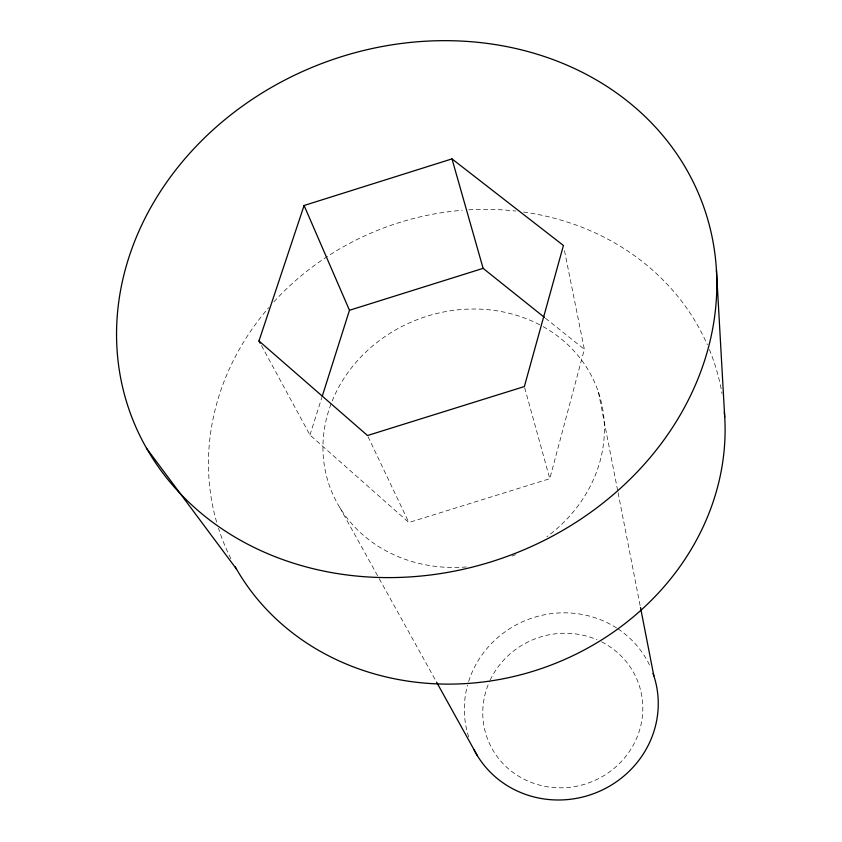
<?xml version="1.0" encoding="UTF-8"?>
<svg xmlns="http://www.w3.org/2000/svg" width="842" height="842" viewBox="0 0 842 842"><rect width="100%" height="100%" fill="white"/><g stroke="black" fill="none" stroke-linecap="round" stroke-linejoin="round"><path stroke-width="0.63" stroke-dasharray="4.21 3.16" d="M261.462 345.557L309.961 435.009L408.865 522.524L549.794 478.698L584.348 349.304L564.214 249.337M309.961 435.009L321.812 397.582M545.49 318.234L584.348 349.304M339.821 507.61L378.647 577.644M379.289 578.791L435.935 680.978M368.07 436.693L408.865 522.524M524.703 387.825L549.794 478.698M598.462 392.235L617.849 491.507M618.102 492.791L640.257 606.251M543.111 326.612A142.414 127.384 -20 0 1 546.89 536.733M515.567 554.646A142.414 127.384 -20 0 1 512.01 556.13M466.331 566.95A142.414 127.384 -20 0 1 328.643 410.843A142.414 127.384 -20 0 1 541.953 325.97M468.72 736.95A97.483 93.062 -20 0 1 467.542 685.178M468.626 681.494A97.483 93.062 -20 0 1 616.891 628.164M617.975 628.869A97.483 93.062 -20 0 1 650.656 667.506M230.918 558.72A261.378 234.023 -20 0 1 218.499 528.344M216.615 522.114A261.378 234.023 -20 0 1 268.682 307.688M273.871 301.836A261.378 234.023 -20 0 1 462.279 210.279M468.773 209.826A261.378 234.023 -20 0 1 515.862 211.058M523.556 212.026A261.378 234.023 -20 0 1 707.343 344.746M709.374 349.535A261.378 234.023 -20 0 1 722.004 393.54M601.62 641.878A80.443 76.864 -20 0 1 633.889 743.991A80.443 76.864 -20 0 1 528.187 781.176A80.443 76.864 -20 0 1 489.634 681.273M490.17 680.115A80.443 76.864 -20 0 1 597.041 639.741"/><path stroke-width="1.26" d="M322.212 396.34L349.472 310.277L304.099 205.49L451.986 158.896L563.435 245.485L524.356 386.562L367.512 435.514L258.968 340.968L304.099 205.49M349.472 310.277L483.119 268.356L544.469 317.413M146.571 448.333L236.518 569.097M436.577 682.125L477.309 755.611M258.968 340.968L260.21 343.262M451.986 158.896L483.119 268.356M640.509 607.535L653.855 675.863M716.437 270.093A304.699 263.304 -20 0 1 280.344 558.688A304.699 263.304 -20 0 1 253.305 98.619A304.699 263.304 -20 0 1 716.437 270.093L724.73 417.232M724.352 411.959A261.378 234.023 -20 0 1 535.091 670.632A261.378 234.023 -20 0 1 235.223 566.824M653.034 673.463A97.483 93.062 -20 0 1 598.367 791.775A97.483 93.062 -20 0 1 474.172 750.012"/></g></svg>
